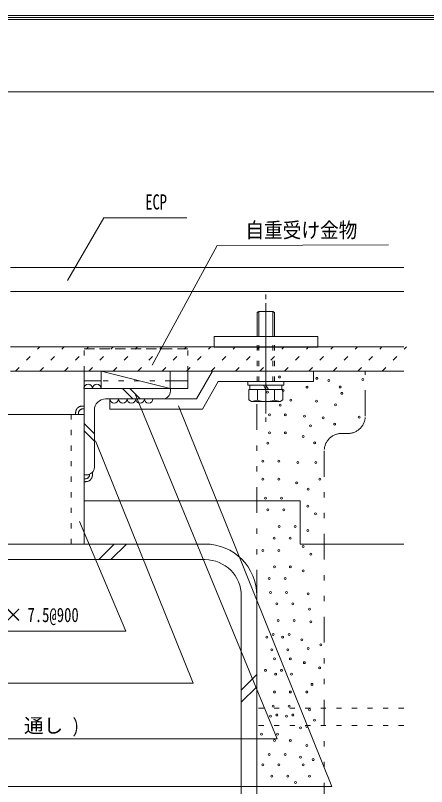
# Model space of a CAD drawing. Units: millimetres, scale not verified. Extents: x -1209 to 1209, y -852 to 852.
# Drawn here: x 153.5 to 391.4, y 406.3 to 852.4 of the extents above; entities that cross this region are included whole.
import ezdxf
from ezdxf.enums import TextEntityAlignment as Align

# ---------------------------------------------------------------- set-up
doc = ezdxf.new("R2010")
doc.units = ezdxf.units.MM
doc.header["$LTSCALE"] = 3
doc.linetypes.add('USER1', pattern=[3, 1, -2])
doc.linetypes.add('USER6', pattern=[16, 5, -3, 1, -3, 1, -3])
for name, color, linetype, lineweight in [('0-1_0-0WAKU', 7, 'Continuous', 18), ('0-2_0-1AL', 5, 'Continuous', 18), ('0-3_0-2SUNPO', 7, 'Continuous', 18), ('0-4_0-3STEEL', 6, 'Continuous', 18), ('0-5_0-4KANAMONO', 6, 'Continuous', 18), ('0-6_0-5FUKUSIZA', 3, 'Continuous', 18), ('0-7_0-6HIFUKU', 4, 'Continuous', 18), ('0-8_0-7KUTAI', 6, 'Continuous', 18)]:
    doc.layers.add(name, color=color, linetype=linetype, lineweight=lineweight)
doc.styles.add('ＭＳ ゴシック', font='')
doc.styles.get('ＭＳ ゴシック').set_extended_font_data('MS Gothic')

msp = doc.modelspace()

# ---------------------------------------------------------------- linework, layer by layer
at = {"layer": '0-1_0-0WAKU'}
for p, q in [((-1209.414, 852.414), (1209.414, 852.414)), ((-1208.207, 851.207), (1208.207, 851.207)), ((-1207, 850), (1207, 850)), ((-1207, 808.159), (1207, 808.159))]:
    msp.add_line(p, q, dxfattribs=at)
at = {"layer": '0-2_0-1AL'}
for p, q in [((150.74, 706.621), (378.24, 706.621)), ((150.74, 692.622), (378.24, 692.622)), ((150.74, 660.622), (378.24, 660.622)), ((150.74, 646.62), (378.24, 646.62))]:
    msp.add_line(p, q, dxfattribs=at)
at = {"layer": '0-3_0-2SUNPO'}
for p, q in [((183.741, 699.046), (204.653, 735.267)), ((204.653, 735.267), (252.67, 735.267)), ((232.579, 650.063), (270.26, 719.268)), ((369.453, 719.734), (270.26, 719.268)), ((222.539, 633.849), (304.972, 434.03)), ((247.859, 626.601), (336.621, 406.428)), ((199.897, 606.334), (256.36, 466.077)), ((190.62, 559.708), (217.52, 496.263)), ((217.52, 496.263), (69.579, 496.263)), ((256.36, 466.077), (69.579, 466.077)), ((304.972, 434.03), (68.899, 434.03)), ((336.621, 406.428), (68.899, 406.428))]:
    msp.add_line(p, q, dxfattribs=at)
msp.add_lwpolyline([(190.62, 559.708), (217.52, 496.263), (52.579, 496.263)], dxfattribs=at)
at = {"layer": '0-4_0-3STEEL', "linetype": 'USER1'}
for p, q in [((193.242, 659.623), (253.242, 659.623)), ((243.241, 641.122), (203.239, 641.122))]:
    msp.add_line(p, q, dxfattribs=at)
at = {"layer": '0-4_0-3STEEL'}
for p, q in [((193.24, 646.62), (193.24, 636.622)), ((203.239, 641.122), (193.24, 641.122)), ((253.24, 641.122), (243.241, 641.122)), ((193.24, 636.622), (193.24, 586.621)), ((221.551, 630.594), (215.525, 636.622)), ((225.793, 630.594), (219.766, 636.622)), ((243.241, 636.622), (243.241, 635.122)), ((238.741, 630.622), (205.741, 630.622)), ((199.24, 624.121), (199.24, 591.121)), ((199.24, 610.381), (193.24, 616.381)), ((199.24, 606.136), (193.24, 612.136)), ((194.74, 586.621), (193.24, 586.621))]:
    msp.add_line(p, q, dxfattribs=at)
msp.add_lwpolyline([(253.24, 646.62), (253.24, 636.622), (193.24, 636.622)], dxfattribs=at)
for centre, radius, start, end in [((238.741, 635.122), 4.5, 270, 0), ((205.741, 624.121), 6.5, 90, 180), ((194.74, 591.121), 4.5, 270, 0)]:
    msp.add_arc(centre, radius, start, end, dxfattribs=at)
at = {"layer": '0-5_0-4KANAMONO'}
for p, q in [((298.443, 688.324), (298.443, 690.954)), ((298.443, 622.225), (298.443, 685.984)), ((294.441, 681.097), (293.442, 680.518)), ((293.442, 666.595), (293.442, 680.518)), ((294.441, 666.595), (294.441, 681.097)), ((302.442, 681.097), (294.441, 681.097)), ((302.442, 681.097), (303.441, 680.518)), ((302.442, 666.595), (302.442, 681.097)), ((303.441, 666.595), (303.441, 680.518)), ((268.443, 660.594), (268.443, 666.595)), ((268.443, 666.595), (328.443, 666.595)), ((328.443, 660.594), (328.443, 666.595)), ((328.443, 660.594), (268.443, 660.594)), ((267.478, 646.596), (258.241, 630.594)), ((325.943, 646.596), (267.478, 646.596)), ((325.943, 640.597), (325.943, 646.596)), ((270.943, 640.597), (261.706, 624.595)), ((270.943, 640.597), (325.943, 640.597)), ((304.711, 640.597), (283.711, 640.597)), ((287.943, 638.596), (287.943, 640.597)), ((308.943, 638.596), (287.943, 638.596)), ((289.243, 636.097), (289.243, 638.596)), ((298.443, 636.097), (297, 638.596)), ((299.886, 636.097), (298.443, 638.596)), ((307.641, 636.097), (307.641, 638.596)), ((308.943, 638.596), (308.943, 640.597)), ((288.627, 629.998), (288.627, 636.097)), ((308.256, 636.097), (288.627, 636.097)), ((293.535, 629.92), (293.535, 636.097)), ((303.351, 629.92), (303.351, 636.097)), ((308.256, 629.998), (308.256, 636.097)), ((208.241, 630.594), (208.241, 624.595)), ((208.241, 630.594), (258.241, 630.594)), ((306.693, 629.095), (290.193, 629.095)), ((303.351, 629.92), (306.693, 629.095)), ((306.693, 629.095), (308.256, 629.998)), ((208.241, 624.595), (261.706, 624.595)), ((298.443, 617.25), (298.443, 619.885))]:
    msp.add_line(p, q, dxfattribs=at)
at = {"layer": '0-5_0-4KANAMONO', "linetype": 'USER1'}
for p, q in [((293.442, 640.597), (293.442, 666.595)), ((294.441, 640.597), (294.441, 666.595)), ((302.442, 640.597), (302.442, 666.595)), ((303.441, 640.597), (303.441, 666.595)), ((193.24, 646.62), (193.24, 659.623)), ((185.74, 621.621), (185.74, 546.621))]:
    msp.add_line(p, q, dxfattribs=at)
msp.add_lwpolyline([(253.24, 646.62), (253.24, 659.623), (193.24, 659.623)], dxfattribs=at)
at = {"layer": '0-5_0-4KANAMONO'}
msp.add_lwpolyline([(293.535, 629.92), (290.193, 629.095), (288.627, 629.998)], dxfattribs=at)
msp.add_arc((298.443, 644.094), 15, 250.90302, 289.097, dxfattribs=at)
at = {"layer": '0-6_0-5FUKUSIZA', "linetype": 'USER1'}
for p, q in [((153.612, 646.62), (167.613, 660.622)), ((167.754, 646.62), (181.755, 660.622)), ((181.896, 646.62), (195.897, 660.622)), ((196.038, 646.62), (210.039, 660.622)), ((210.18, 646.62), (224.181, 660.622)), ((224.322, 646.62), (238.323, 660.622)), ((238.464, 646.62), (252.465, 660.622)), ((252.606, 646.62), (266.607, 660.622)), ((266.748, 646.62), (280.749, 660.622)), ((280.89, 646.62), (294.892, 660.622)), ((295.032, 646.62), (309.034, 660.622)), ((309.174, 646.62), (323.176, 660.622)), ((323.316, 646.62), (337.318, 660.622)), ((337.459, 646.62), (351.46, 660.622)), ((351.601, 646.62), (365.602, 660.622)), ((365.743, 646.62), (379.744, 660.622))]:
    msp.add_line(p, q, dxfattribs=at)
at = {"layer": '0-6_0-5FUKUSIZA'}
for p, q in [((203.139, 646.595), (203.139, 636.596)), ((243.138, 636.596), (203.139, 646.595)), ((243.138, 646.595), (203.139, 646.595)), ((243.138, 636.596), (243.138, 646.595)), ((203.139, 636.596), (243.138, 636.596)), ((194.367, 584.375), (194.17, 584.346)), ((194.57, 584.418), (194.367, 584.375)), ((194.777, 584.478), (194.57, 584.418)), ((194.982, 584.557), (194.777, 584.478)), ((195.182, 584.659), (194.982, 584.557)), ((195.374, 584.78), (195.182, 584.659)), ((195.557, 584.92), (195.374, 584.78)), ((195.728, 585.076), (195.557, 584.92)), ((195.885, 585.247), (195.728, 585.076)), ((196.025, 585.429), (195.885, 585.247)), ((196.147, 585.621), (196.025, 585.429)), ((196.249, 585.82), (196.147, 585.621)), ((196.329, 586.024), (196.249, 585.82)), ((196.389, 586.23), (196.329, 586.024)), ((196.432, 586.433), (196.389, 586.23)), ((196.461, 586.629), (196.432, 586.433)), ((196.478, 586.813), (196.461, 586.629)), ((196.487, 586.982), (196.478, 586.813)), ((196.49, 587.132), (196.487, 586.982)), ((197.412, 584.367), (197.201, 584.093)), ((197.596, 584.655), (197.412, 584.367)), ((197.749, 584.954), (197.596, 584.655)), ((197.868, 585.261), (197.749, 584.954)), ((197.959, 585.57), (197.868, 585.261)), ((198.023, 585.874), (197.959, 585.57)), ((198.066, 586.167), (198.023, 585.874)), ((198.093, 586.444), (198.066, 586.167)), ((198.106, 586.697), (198.093, 586.444)), ((198.111, 586.92), (198.106, 586.697)), ((198.112, 587.108), (198.111, 586.92)), ((198.112, 588.456), (198.112, 587.108)), ((193.666, 584.317), (193.24, 584.316)), ((193.877, 582.695), (193.24, 582.694)), ((193.816, 584.32), (193.666, 584.317)), ((193.985, 584.329), (193.816, 584.32)), ((194.101, 582.7), (193.877, 582.695)), ((194.17, 584.346), (193.985, 584.329)), ((194.355, 582.713), (194.101, 582.7)), ((194.632, 582.74), (194.355, 582.713)), ((194.926, 582.783), (194.632, 582.74)), ((195.231, 582.847), (194.926, 582.783)), ((195.54, 582.937), (195.231, 582.847)), ((195.847, 583.057), (195.54, 582.937)), ((196.147, 583.209), (195.847, 583.057)), ((196.436, 583.392), (196.147, 583.209)), ((196.71, 583.603), (196.436, 583.392)), ((196.966, 583.838), (196.71, 583.603)), ((197.201, 584.093), (196.966, 583.838))]:
    msp.add_line(p, q, dxfattribs=at)
for points in [[(188.369, 621.621), (188.369, 622.068), (188.37, 622.256), (188.375, 622.48), (188.388, 622.733), (188.414, 623.009), (188.458, 623.303), (188.522, 623.607), (188.612, 623.915), (188.732, 624.222), (188.885, 624.522), (189.068, 624.81), (189.279, 625.083), (189.515, 625.339), (189.771, 625.574), (190.045, 625.784), (190.334, 625.967), (190.634, 626.12), (190.941, 626.239), (191.25, 626.329), (191.555, 626.394), (191.849, 626.437), (192.126, 626.463), (192.379, 626.477), (192.603, 626.482), (193.24, 626.482)], [(189.99, 621.621), (189.99, 621.92), (189.99, 622.045), (189.994, 622.194), (190.003, 622.363), (190.02, 622.548), (190.049, 622.743), (190.092, 622.946), (190.152, 623.152), (190.232, 623.357), (190.333, 623.556), (190.456, 623.748), (190.596, 623.93), (190.753, 624.1), (190.924, 624.256), (191.106, 624.396), (191.299, 624.518), (191.499, 624.619), (191.704, 624.699), (191.91, 624.759), (192.114, 624.801), (192.31, 624.83), (192.495, 624.848), (192.665, 624.857), (192.815, 624.86), (193.24, 624.86)]]:
    msp.add_lwpolyline(points, dxfattribs=at)
for centre, start, end in [((195.64, 636.597), 359.99701, 179.99701), ((200.64, 636.597), 359.99701, 179.99701), ((210.638, 630.596), 180.00301, 0.00301), ((215.638, 630.596), 180.00301, 0.00301), ((220.638, 630.597), 180.00301, 0.00301), ((225.638, 630.597), 180.00301, 0.00301), ((230.638, 630.596), 180.00301, 0.00301)]:
    msp.add_arc(centre, 2.5, start, end, dxfattribs=at)
at = {"layer": '0-7_0-6HIFUKU', "linetype": 'USER6'}
for p, q in [((355.943, 620.597), (355.943, 646.597)), ((293.243, 516.621), (293.243, 629.095)), ((345.943, 610.597), (342.24, 610.597)), ((332.24, 600.597), (332.239, 267.621))]:
    msp.add_line(p, q, dxfattribs=at)
at = {"layer": '0-7_0-6HIFUKU'}
for centre in [(306.345, 643.263), (327.968, 642.479), (322.254, 637.326), (334.853, 641.158), (341.496, 637.468), (354.565, 641.747), (299.399, 634.525), (308.474, 635.421), (342.374, 633.808), (312.955, 629.819), (327.744, 629.259), (306.681, 627.018), (338.683, 627.165), (300.493, 621.347), (309.708, 621.347), (320.779, 620.609), (331.617, 619.682), (352.505, 619.976), (324.271, 615.031), (338.26, 615.991), (300.493, 611.013), (309.708, 611.013), (320.041, 608.799), (299.623, 605.06), (326.684, 605.108), (296.739, 594.539), (305.954, 594.539), (317.025, 593.801), (327.359, 593.801), (296.739, 584.206), (305.954, 584.206), (329.65, 584.206), (316.287, 581.991), (322.93, 578.301), (298.215, 573.134), (307.43, 573.134), (299.576, 566.348), (308.79, 566.348), (322.814, 568.562), (327.243, 564.133), (306.219, 556.752), (315.433, 556.752), (322.814, 554.538), (303.266, 550.109), (312.481, 550.109), (319.978, 545.181), (296.739, 542.967), (305.954, 542.967), (324.407, 540.753), (303.382, 533.371), (312.597, 533.371), (319.978, 531.157), (300.43, 526.728), (309.644, 526.728), (301.168, 518.609), (310.382, 518.609), (322.93, 517.871), (304.858, 511.966), (314.073, 511.966), (323.668, 509.013), (305.597, 502.37), (314.811, 502.37), (324.407, 501.632), (298.954, 492.775), (302.644, 494.251), (308.168, 492.775), (311.859, 494.251), (319.24, 491.298), (322.93, 486.132), (330.312, 488.346), (301.906, 485.394), (311.12, 485.394), (303.382, 480.227), (312.597, 480.227), (320.716, 478.012), (298.215, 473.584), (307.43, 473.584), (329.573, 475.06), (304.12, 471.369), (313.335, 471.369), (325.145, 465.464), (303.382, 461.035), (312.597, 461.035), (322.192, 461.035), (302.644, 452.916), (311.859, 452.916), (323.668, 450.702), (301.168, 447.011), (304.858, 447.749), (310.382, 447.011), (314.073, 447.749), (322.192, 441.106), (326.621, 444.797), (296.001, 436.677), (305.215, 436.677), (318.502, 440.368), (303.382, 432.987), (312.597, 432.987), (322.192, 430.034), (300.43, 424.867), (309.644, 424.867), (318.502, 423.391), (296.739, 418.963), (305.954, 418.963), (319.978, 418.963), (325.883, 421.915), (301.906, 412.319), (311.12, 412.319), (323.668, 412.319), (315.549, 408.629)]:
    msp.add_circle(centre, 0.567, dxfattribs=at)
at = {"layer": '0-7_0-6HIFUKU', "linetype": 'USER6'}
for centre, start, end in [((345.943, 620.597), 270, 0), ((342.24, 600.597), 90, 180)]:
    msp.add_arc(centre, 10, start, end, dxfattribs=at)
at = {"layer": '0-8_0-7KUTAI'}
for p, q in [((193.24, 625.621), (193.24, 546.621)), ((193.24, 621.621), (93.24, 621.621)), ((193.24, 621.621), (193.24, 571.621)), ((23.24, 546.621), (263.24, 546.621)), ((201.736, 537.621), (210.736, 546.621)), ((208.807, 537.621), (217.807, 546.621)), ((318.24, 546.62), (378.24, 546.62)), ((23.24, 537.621), (263.24, 537.621)), ((284.24, 516.621), (284.24, 276.62)), ((293.24, 516.621), (293.24, 276.62)), ((284.24, 462.187), (293.24, 471.187)), ((284.24, 455.116), (293.24, 464.116))]:
    msp.add_line(p, q, dxfattribs=at)
at = {"layer": '0-8_0-7KUTAI', "linetype": 'USER1'}
for p, q in [((378.24, 451.62), (293.24, 451.62)), ((378.24, 441.621), (293.24, 441.621))]:
    msp.add_line(p, q, dxfattribs=at)
at = {"layer": '0-8_0-7KUTAI'}
msp.add_lwpolyline([(193.24, 571.62), (318.24, 571.62), (318.24, 546.62)], dxfattribs=at)
for radius in [30, 21]:
    msp.add_arc((263.24, 516.621), radius, 0, 90, dxfattribs=at)

# ---------------------------------------------------------------- texts
at = {"layer": '0-3_0-2SUNPO', "style": 'ＭＳ ゴシック'}
for s, height, width, p in [('ECP', 8.798, 0.7, (228.668, 737.499)), ('自重受け金物', 8.791, 0.9, (286.625, 721.174)), ('7.5@900', 8.303, 0.75, (160.517, 498.992)), (')', 8.303, 0.75, (186.317, 434.93))]:
    msp.add_text(s, height=height, dxfattribs=dict(at, width=width)).set_placement(p, align=Align.BOTTOM_LEFT)
for s, p in [('×', (146.615, 498.992)), ('通し', (158.512, 434.93))]:
    msp.add_text(s, height=8.303, dxfattribs=at).set_placement(p, align=Align.BOTTOM_LEFT)

doc.saveas('drawing.dxf')
